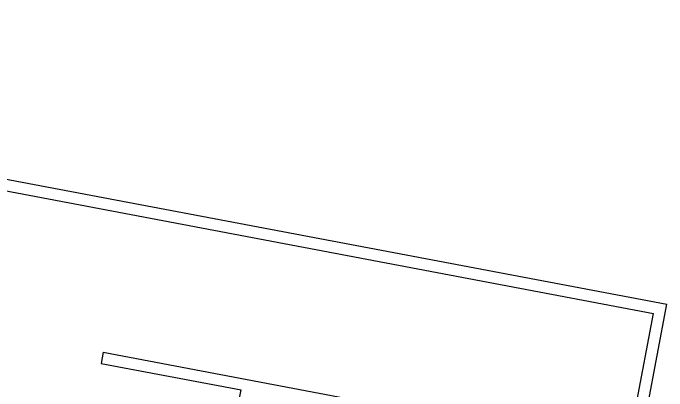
# Model space of a CAD drawing. Header units: inches. Extents: x -18604 to 2753, y -9056 to 3482.
# Drawn here: x 1892 to 2753, y -4677 to -4179 of the extents above; entities that cross this region are included whole.
import ezdxf

# ---------------------------------------------------------------- set-up
doc = ezdxf.new("R2010")
doc.units = ezdxf.units.IN
doc.layers.add('Parede', color=6, linetype='Continuous')

msp = doc.modelspace()

# ---------------------------------------------------------------- linework, layer by layer
at = {"layer": 'Parede'}
for p, q in [((726.1, -4179.39, -1754.51), (2753.28, -4562.93, -1754.51)), ((692.39, -4188.28, -1754.51), (2735.75, -4574.88, -1754.51)), ((2583.18, -5461.98, -1754.51), (2753.28, -4562.93, -1754.51)), ((2701.36, -4756.66, -1754.51), (2735.75, -4574.88, -1754.51)), ((2011.11, -4626.06, -1754.51), (2008.32, -4640.8, -1754.51)), ((2011.11, -4626.06, -1754.51), (2394.31, -4698.56, -1754.51)), ((2008.32, -4640.8, -1754.51), (2192.55, -4675.66, -1754.51)), ((2168.38, -4803.39, -1754.51), (2192.55, -4675.66, -1754.51))]:
    msp.add_line(p, q, dxfattribs=at)

doc.saveas('drawing.dxf')
